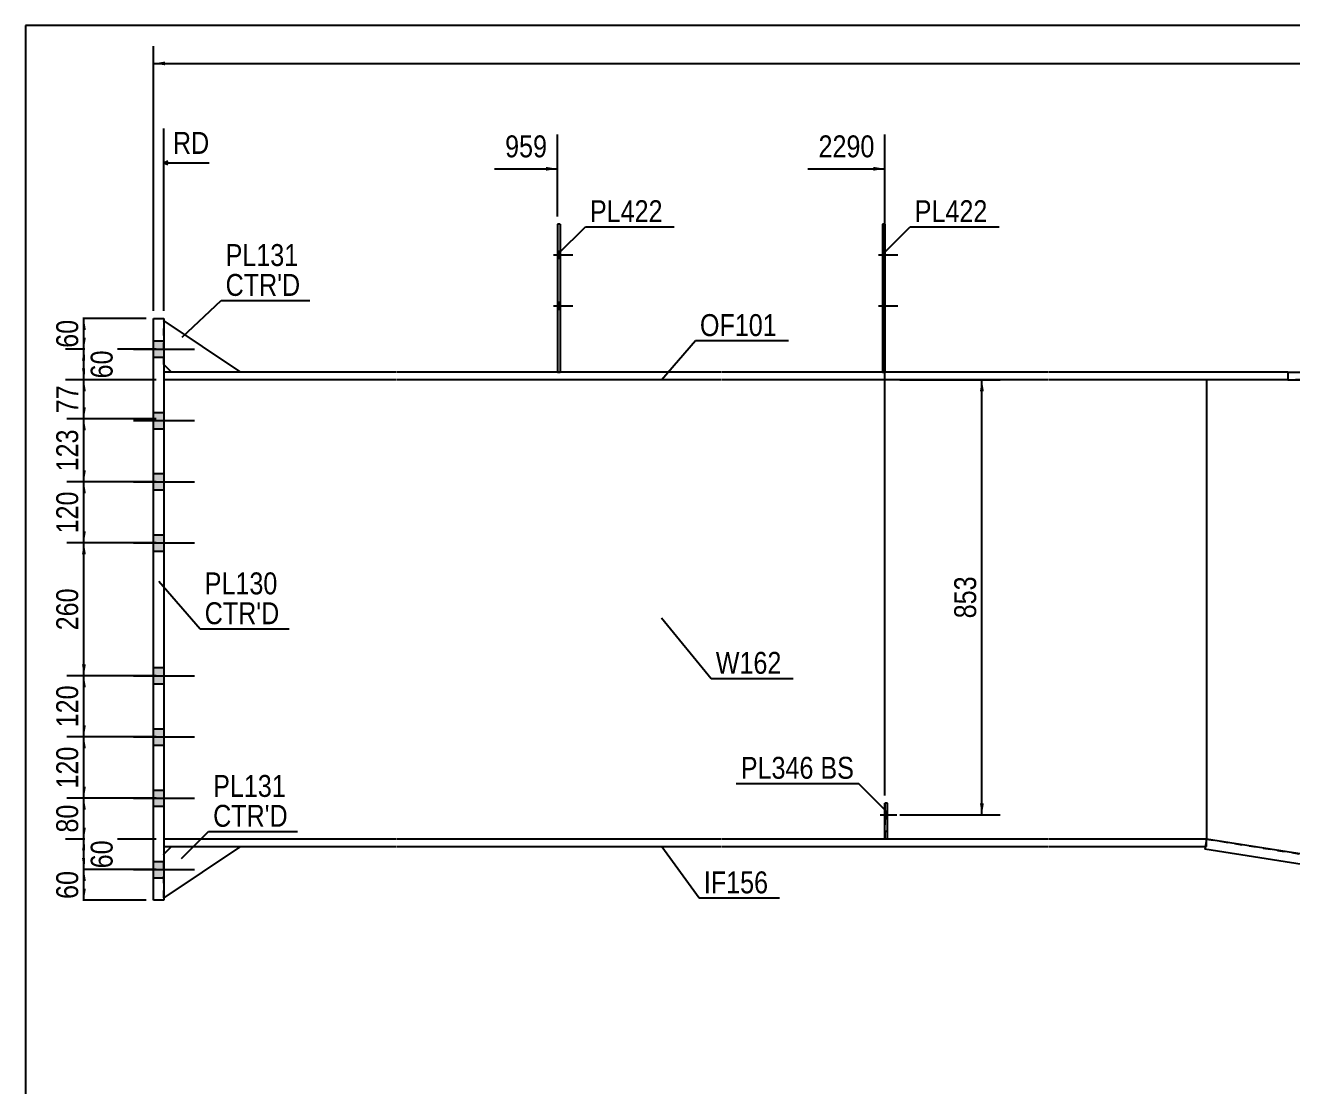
# Model space of a CAD drawing. Header units: millimetres. Extents: x -346 to 56, y -191 to 86.
# Drawn here: x -343.6 to -178.2, y -52.2 to 86.3 of the extents above; entities that cross this region are included whole.
import ezdxf

# ---------------------------------------------------------------- set-up
doc = ezdxf.new("R2010")
doc.units = ezdxf.units.MM
doc.linetypes.add('DXK_LINE_DOT1', pattern=[1.8814, 0.9407, -0.9407])
doc.linetypes.add('DXK_LINE_DOT2', pattern=[3.9198, 1.9599, -1.9599])
doc.styles.add('Arial Narrow', font='ARIALN.TTF', dxfattribs={"height": 0.2})

# ---------------------------------------------------------------- blocks, each defined once
blk = doc.blocks.new('Unknown-623384984-1210')
at = {"color": 5, "linetype": 'Continuous'}
for p, q in [((56.42, 86.29), (-343.58, 86.29)), ((-343.58, 86.29), (-343.58, -190.71))]:
    blk.add_line(p, q, dxfattribs=at)
blk = doc.blocks.new('Bolt-623384984-5107 - 1231')
at = {"color": 3, "linetype": 'DXK_LINE_DOT2'}
for p, q in [((-231.29, -16.38), (-230.95, -16.38)), ((-231.92, -16.85), (-229.72, -16.85)), ((-231.29, -17.31), (-230.95, -17.31))]:
    blk.add_line(p, q, dxfattribs=at)
blk = doc.blocks.new('Bolt-623384984-1234 - 1231')
at = {"linetype": 'Continuous'}
for points in [[(-231.29, 55.87), (-231.29, 56.8), (-231.62, 56.8), (-231.62, 55.87)], [(-231.29, 55.87), (-231.29, 56.8), (-231.62, 56.8), (-231.62, 55.87)], [(-231.29, 49.2), (-231.29, 50.13), (-231.62, 50.13), (-231.62, 49.2)], [(-231.29, 49.2), (-231.29, 50.13), (-231.62, 50.13), (-231.62, 49.2)]]:
    blk.add_hatch(color=3, dxfattribs=at).paths.add_polyline_path(points)
at = {"color": 3, "linetype": 'Continuous'}
for p, q in [((-232.15, 56.33), (-229.62, 56.33)), ((-232.15, 56.33), (-229.62, 56.33)), ((-231.62, 56.8), (-231.29, 56.8)), ((-231.62, 56.8), (-231.29, 56.8)), ((-231.62, 55.87), (-231.29, 55.87)), ((-231.62, 55.87), (-231.29, 55.87)), ((-232.15, 49.67), (-229.62, 49.67)), ((-232.15, 49.67), (-229.62, 49.67)), ((-231.62, 50.13), (-231.29, 50.13)), ((-231.62, 50.13), (-231.29, 50.13)), ((-231.62, 49.2), (-231.29, 49.2)), ((-231.62, 49.2), (-231.29, 49.2))]:
    blk.add_line(p, q, dxfattribs=at)
blk = doc.blocks.new('Bolt-623384984-1235 - 1231')
at = {"linetype": 'Continuous'}
for points in [[(-273.72, 55.87), (-273.72, 56.8), (-274.05, 56.8), (-274.05, 55.87)], [(-273.72, 55.87), (-273.72, 56.8), (-274.05, 56.8), (-274.05, 55.87)], [(-273.72, 49.2), (-273.72, 50.13), (-274.05, 50.13), (-274.05, 49.2)], [(-273.72, 49.2), (-273.72, 50.13), (-274.05, 50.13), (-274.05, 49.2)]]:
    blk.add_hatch(color=3, dxfattribs=at).paths.add_polyline_path(points)
at = {"color": 3, "linetype": 'Continuous'}
for p, q in [((-274.59, 56.33), (-272.05, 56.33)), ((-274.59, 56.33), (-272.05, 56.33)), ((-274.05, 56.8), (-273.72, 56.8)), ((-274.05, 56.8), (-273.72, 56.8)), ((-274.05, 55.87), (-273.72, 55.87)), ((-274.05, 55.87), (-273.72, 55.87)), ((-274.59, 49.67), (-272.05, 49.67)), ((-274.59, 49.67), (-272.05, 49.67)), ((-274.05, 50.13), (-273.72, 50.13)), ((-274.05, 50.13), (-273.72, 50.13)), ((-274.05, 49.2), (-273.72, 49.2)), ((-274.05, 49.2), (-273.72, 49.2))]:
    blk.add_line(p, q, dxfattribs=at)
blk = doc.blocks.new('Part-623384984-1796 - 1231')
at = {"color": 2, "linetype": 'Continuous'}
for p, q in [((-273.72, 60.33), (-274.05, 60.33)), ((-274.05, 60.33), (-274.05, 41)), ((-273.72, 60.33), (-273.72, 41))]:
    blk.add_line(p, q, dxfattribs=at)
at = {"color": 7, "linetype": 'DXK_LINE_DOT1'}
blk.add_line((-274.05, 41), (-273.72, 41), dxfattribs=at)
blk = doc.blocks.new('Bolt-623384984-1238 - 1231')
at = {"linetype": 'Continuous'}
for points in [[(-326.82, 45.07), (-326.82, 42.93), (-325.49, 42.93), (-325.49, 45.07)], [(-326.82, 45.07), (-326.82, 42.93), (-325.49, 42.93), (-325.49, 45.07)], [(-326.82, 35.73), (-326.82, 33.6), (-325.49, 33.6), (-325.49, 35.73)], [(-326.82, 35.73), (-326.82, 33.6), (-325.49, 33.6), (-325.49, 35.73)], [(-326.82, 27.73), (-326.82, 25.6), (-325.49, 25.6), (-325.49, 27.73)], [(-326.82, 27.73), (-326.82, 25.6), (-325.49, 25.6), (-325.49, 27.73)], [(-326.82, 19.73), (-326.82, 17.6), (-325.49, 17.6), (-325.49, 19.73)], [(-326.82, 19.73), (-326.82, 17.6), (-325.49, 17.6), (-325.49, 19.73)], [(-326.82, 2.4), (-326.82, 0.27), (-325.49, 0.27), (-325.49, 2.4)], [(-326.82, 2.4), (-326.82, 0.27), (-325.49, 0.27), (-325.49, 2.4)], [(-326.82, -5.6), (-326.82, -7.73), (-325.49, -7.73), (-325.49, -5.6)], [(-326.82, -5.6), (-326.82, -7.73), (-325.49, -7.73), (-325.49, -5.6)], [(-326.82, -13.6), (-326.82, -15.73), (-325.49, -15.73), (-325.49, -13.6)], [(-326.82, -13.6), (-326.82, -15.73), (-325.49, -15.73), (-325.49, -13.6)], [(-326.82, -22.93), (-326.82, -25.07), (-325.49, -25.07), (-325.49, -22.93)], [(-326.82, -22.93), (-326.82, -25.07), (-325.49, -25.07), (-325.49, -22.93)]]:
    blk.add_hatch(color=3, dxfattribs=at).paths.add_polyline_path(points)
at = {"color": 3, "linetype": 'Continuous'}
for p, q in [((-326.82, 45.07), (-325.49, 45.07)), ((-326.82, 45.07), (-325.49, 45.07)), ((-329.47, 44), (-321.49, 44)), ((-329.47, 44), (-321.49, 44)), ((-326.82, 42.93), (-325.49, 42.93)), ((-326.82, 42.93), (-325.49, 42.93)), ((-326.82, 35.73), (-325.49, 35.73)), ((-326.82, 35.73), (-325.49, 35.73)), ((-329.47, 34.67), (-321.49, 34.67)), ((-329.47, 34.67), (-321.49, 34.67)), ((-326.82, 33.6), (-325.49, 33.6)), ((-326.82, 33.6), (-325.49, 33.6)), ((-329.47, 26.67), (-321.49, 26.67)), ((-329.47, 26.67), (-321.49, 26.67)), ((-326.82, 27.73), (-325.49, 27.73)), ((-326.82, 27.73), (-325.49, 27.73)), ((-326.82, 25.6), (-325.49, 25.6)), ((-326.82, 25.6), (-325.49, 25.6)), ((-329.47, 18.67), (-321.49, 18.67)), ((-329.47, 18.67), (-321.49, 18.67)), ((-326.82, 19.73), (-325.49, 19.73)), ((-326.82, 19.73), (-325.49, 19.73)), ((-326.82, 17.6), (-325.49, 17.6)), ((-326.82, 17.6), (-325.49, 17.6)), ((-326.82, 2.4), (-325.49, 2.4)), ((-326.82, 2.4), (-325.49, 2.4)), ((-329.47, 1.33), (-321.49, 1.33)), ((-329.47, 1.33), (-321.49, 1.33)), ((-326.82, 0.27), (-325.49, 0.27)), ((-326.82, 0.27), (-325.49, 0.27)), ((-326.82, -5.6), (-325.49, -5.6)), ((-326.82, -5.6), (-325.49, -5.6)), ((-329.47, -6.67), (-321.49, -6.67)), ((-329.47, -6.67), (-321.49, -6.67)), ((-326.82, -7.73), (-325.49, -7.73)), ((-326.82, -7.73), (-325.49, -7.73)), ((-329.47, -14.67), (-321.49, -14.67)), ((-329.47, -14.67), (-321.49, -14.67)), ((-326.82, -13.6), (-325.49, -13.6)), ((-326.82, -13.6), (-325.49, -13.6)), ((-326.82, -15.73), (-325.49, -15.73)), ((-326.82, -15.73), (-325.49, -15.73)), ((-326.82, -22.93), (-325.49, -22.93)), ((-326.82, -22.93), (-325.49, -22.93)), ((-329.47, -24), (-321.49, -24)), ((-329.47, -24), (-321.49, -24)), ((-326.82, -25.07), (-325.49, -25.07)), ((-326.82, -25.07), (-325.49, -25.07))]:
    blk.add_line(p, q, dxfattribs=at)
blk = doc.blocks.new('Part-623384984-1509 - 1231')
at = {"color": 7, "linetype": 'DXK_LINE_DOT1'}
for p, q in [((-295.09, 40), (-325.49, 40)), ((-325.49, 40), (-325.49, -20)), ((-252.65, 40), (-294.99, 40)), ((-210.02, 40), (-252.55, 40)), ((-189.31, 40), (-209.92, 40)), ((-189.31, 40), (-189.31, -20)), ((-295.09, -20), (-325.49, -20)), ((-252.65, -20), (-294.99, -20)), ((-210.02, -20), (-252.55, -20)), ((-189.31, -20), (-209.92, -20))]:
    blk.add_line(p, q, dxfattribs=at)
blk = doc.blocks.new('Part-623384984-1465 - 1231')
at = {"color": 2, "linetype": 'Continuous'}
for p, q in [((-295.09, 41), (-325.49, 41)), ((-295.09, 40), (-325.49, 40)), ((-252.65, 41), (-294.99, 41)), ((-252.65, 40), (-294.99, 40)), ((-210.02, 41), (-252.55, 41)), ((-210.02, 40), (-252.55, 40)), ((-178.66, 41), (-209.92, 41)), ((-178.66, 40), (-209.92, 40))]:
    blk.add_line(p, q, dxfattribs=at)
at = {"color": 7, "linetype": 'DXK_LINE_DOT1'}
for p, q in [((-325.49, 41), (-325.49, 40)), ((-178.66, 41), (-178.66, 40))]:
    blk.add_line(p, q, dxfattribs=at)
blk = doc.blocks.new('Part-623384984-1443 - 1231')
at = {"color": 2, "linetype": 'Continuous'}
for p, q in [((-178.66, 41), (36.03, 41)), ((-178.66, 41), (-178.66, 40)), ((-178.66, 40), (36.03, 40))]:
    blk.add_line(p, q, dxfattribs=at)
blk = doc.blocks.new('Part-623384984-1764 - 1231')
at = {"color": 2, "linetype": 'Continuous'}
for p, q in [((-315.49, -21), (-325.49, -27.67)), ((-325.49, -22), (-324.49, -21))]:
    blk.add_line(p, q, dxfattribs=at)
at = {"color": 7, "linetype": 'DXK_LINE_DOT1'}
for p, q in [((-324.49, -21), (-315.49, -21)), ((-325.49, -27.67), (-325.49, -22))]:
    blk.add_line(p, q, dxfattribs=at)
blk = doc.blocks.new('Part-623384984-1487 - 1231')
at = {"color": 2, "linetype": 'Continuous'}
blk.add_line((-189.31, 40), (-189.31, -20), dxfattribs=at)
at = {"color": 7, "linetype": 'DXK_LINE_DOT1'}
for p, q in [((-63.82, 40), (-189.31, 40)), ((-63.82, -40), (-63.82, 40)), ((-189.31, -20), (-63.82, -40))]:
    blk.add_line(p, q, dxfattribs=at)
blk = doc.blocks.new('Part-623384984-1823 - 1231')
at = {"color": 2, "linetype": 'Continuous'}
for p, q in [((-231.29, 60.33), (-231.62, 60.33)), ((-231.62, 60.33), (-231.62, 41)), ((-231.29, 60.33), (-231.29, 41))]:
    blk.add_line(p, q, dxfattribs=at)
at = {"color": 7, "linetype": 'DXK_LINE_DOT1'}
blk.add_line((-231.62, 41), (-231.29, 41), dxfattribs=at)
blk = doc.blocks.new('Part-623384984-1531 - 1231')
at = {"color": 2, "linetype": 'Continuous'}
for p, q in [((-189.31, -20), (-189.52, -21.32)), ((-64.03, -41.32), (-189.52, -21.32)), ((-63.82, -40), (-189.31, -20)), ((-63.82, -40), (-64.03, -41.32))]:
    blk.add_line(p, q, dxfattribs=at)
blk = doc.blocks.new('Part-623384984-1730 - 1231')
at = {"color": 2, "linetype": 'Continuous'}
for p, q in [((-326.82, 48), (-325.49, 48)), ((-326.82, -28), (-326.82, 48)), ((-325.49, 48), (-325.49, -28)), ((-325.49, -28), (-326.82, -28))]:
    blk.add_line(p, q, dxfattribs=at)
blk = doc.blocks.new('Part-623384984-1759 - 1231')
at = {"color": 2, "linetype": 'Continuous'}
for p, q in [((-325.49, 47.67), (-315.49, 41)), ((-324.49, 41), (-325.49, 42))]:
    blk.add_line(p, q, dxfattribs=at)
at = {"color": 7, "linetype": 'DXK_LINE_DOT1'}
for p, q in [((-325.49, 42), (-325.49, 47.67)), ((-315.49, 41), (-324.49, 41))]:
    blk.add_line(p, q, dxfattribs=at)
blk = doc.blocks.new('Part-623384984-1818 - 1231')
at = {"color": 2, "linetype": 'Continuous'}
for p, q in [((-295.09, -20), (-325.49, -20)), ((-325.49, -21), (-295.09, -21)), ((-252.65, -20), (-294.99, -20)), ((-294.99, -21), (-252.65, -21)), ((-210.02, -20), (-252.55, -20)), ((-252.55, -21), (-210.02, -21)), ((-189.31, -20), (-209.92, -20)), ((-209.92, -21), (-189.47, -21))]:
    blk.add_line(p, q, dxfattribs=at)
at = {"color": 7, "linetype": 'DXK_LINE_DOT1'}
for p, q in [((-325.49, -20), (-325.49, -21)), ((-189.31, -21), (-189.47, -21)), ((-189.31, -21), (-189.31, -20))]:
    blk.add_line(p, q, dxfattribs=at)
blk = doc.blocks.new('Part-623384984-5092 - 1231')
at = {"color": 2, "linetype": 'Continuous'}
for p, q in [((-231.29, -19.98), (-231.29, -15.31)), ((-230.95, -15.31), (-231.29, -15.31)), ((-230.95, -19.98), (-230.95, -15.31)), ((-231.29, -19.98), (-230.95, -19.98))]:
    blk.add_line(p, q, dxfattribs=at)
at = {"color": 7, "linetype": 'DXK_LINE_DOT1'}
blk.add_line((-231.29, -18.98), (-230.95, -18.98), dxfattribs=at)
blk = doc.blocks.new('Part-623384984-5095 - 1231')
at = {"color": 7, "linetype": 'DXK_LINE_DOT1'}
for p, q in [((-231.29, -15.31), (-231.29, -19.98)), ((-230.95, -15.31), (-231.29, -15.31)), ((-230.95, -19.98), (-230.95, -15.31)), ((-231.29, -19.98), (-230.95, -19.98))]:
    blk.add_line(p, q, dxfattribs=at)
blk = doc.blocks.new('Bolt-623384984-5104 - 1231')
at = {"linetype": 'Continuous'}
blk.add_hatch(color=3, dxfattribs=at).paths.add_polyline_path([(-230.95, -17.31), (-230.95, -16.38), (-231.29, -16.38), (-231.29, -17.31)])
at = {"color": 3, "linetype": 'Continuous'}
for p, q in [((-231.29, -16.38), (-230.95, -16.38)), ((-231.92, -16.85), (-229.72, -16.85)), ((-231.29, -17.31), (-230.95, -17.31))]:
    blk.add_line(p, q, dxfattribs=at)
blk = doc.blocks.new('StraightDimension-623384984-2073 - 1231')
at = {"linetype": 'Continuous'}
blk.add_hatch(color=7, dxfattribs=at).paths.add_polyline_path([(-325.32, 81.06), (-326.82, 81.31), (-325.32, 81.56)])
at = {"color": 7, "linetype": 'Continuous'}
for p, q in [((-326.82, 49), (-326.82, 83.56)), ((-326.82, 81.31), (48.37, 81.31))]:
    blk.add_line(p, q, dxfattribs=at)
blk = doc.blocks.new('StraightDimension-623384984-1871 - 1231')
at = {"linetype": 'Continuous'}
for points in [[(-336.18, 46.5), (-335.93, 48), (-335.68, 46.5)], [(-335.68, 45.5), (-335.93, 44), (-336.18, 45.5)]]:
    blk.add_hatch(color=7, dxfattribs=at).paths.add_polyline_path(points)
at = {"color": 7, "linetype": 'Continuous'}
for p, q in [((-327.82, 48), (-338.18, 48)), ((-335.93, 44), (-335.93, 48)), ((-326.49, 44), (-338.18, 44))]:
    blk.add_line(p, q, dxfattribs=at)
at = {"color": 0}
blk.add_wipeout([(-336.08, 48.43), (-340.28, 48.43), (-340.28, 43.57), (-336.08, 43.57)], dxfattribs=at)
at = {"color": 3, "style": 'Arial Narrow'}
blk.add_text('60', height=2.863, rotation=90.0002, dxfattribs=at).set_placement((-336.68, 44.17))
blk = doc.blocks.new('StraightDimension-623384984-1899 - 1231')
at = {"linetype": 'Continuous'}
for points in [[(-336.18, 42.5), (-335.93, 44), (-335.68, 42.5)], [(-335.68, 41.5), (-335.93, 40), (-336.18, 41.5)]]:
    blk.add_hatch(color=7, dxfattribs=at).paths.add_polyline_path(points)
at = {"color": 7, "linetype": 'Continuous'}
for p, q in [((-326.49, 44), (-338.33, 44)), ((-335.93, 40), (-335.93, 44)), ((-326.49, 40), (-338.33, 40))]:
    blk.add_line(p, q, dxfattribs=at)
at = {"color": 0}
blk.add_wipeout([(-331.58, 44.43), (-335.78, 44.43), (-335.78, 39.57), (-331.58, 39.57)], dxfattribs=at)
at = {"color": 3, "style": 'Arial Narrow'}
blk.add_text('60', height=2.863, rotation=90.0002, dxfattribs=at).set_placement((-332.18, 40.17))
blk = doc.blocks.new('StraightDimension-623384984-1915 - 1231')
at = {"linetype": 'Continuous'}
for points in [[(-336.18, 38.5), (-335.93, 40), (-335.68, 38.5)], [(-335.68, 36.37), (-335.93, 34.87), (-336.18, 36.37)]]:
    blk.add_hatch(color=7, dxfattribs=at).paths.add_polyline_path(points)
at = {"color": 7, "linetype": 'Continuous'}
for p, q in [((-326.49, 40), (-338.18, 40)), ((-335.93, 34.87), (-335.93, 40)), ((-326.49, 34.87), (-338.18, 34.87))]:
    blk.add_line(p, q, dxfattribs=at)
at = {"color": 0}
blk.add_wipeout([(-336.08, 39.86), (-340.28, 39.86), (-340.28, 35.01), (-336.08, 35.01)], dxfattribs=at)
at = {"color": 3, "style": 'Arial Narrow'}
blk.add_text('77', height=2.863, rotation=90.0002, dxfattribs=at).set_placement((-336.68, 35.61))
blk = doc.blocks.new('StraightDimension-623384984-1923 - 1231')
at = {"linetype": 'Continuous'}
for points in [[(-336.18, 33.37), (-335.93, 34.87), (-335.68, 33.37)], [(-335.68, 28.17), (-335.93, 26.67), (-336.18, 28.17)]]:
    blk.add_hatch(color=7, dxfattribs=at).paths.add_polyline_path(points)
at = {"color": 7, "linetype": 'Continuous'}
for p, q in [((-326.49, 34.87), (-338.18, 34.87)), ((-335.93, 26.67), (-335.93, 34.87)), ((-326.49, 26.67), (-338.18, 26.67))]:
    blk.add_line(p, q, dxfattribs=at)
at = {"color": 0}
blk.add_wipeout([(-336.08, 34.11), (-340.28, 34.11), (-340.28, 27.42), (-336.08, 27.42)], dxfattribs=at)
at = {"color": 3, "style": 'Arial Narrow'}
blk.add_text('123', height=2.863, rotation=90.0002, dxfattribs=at).set_placement((-336.68, 28.02))
blk = doc.blocks.new('StraightDimension-623384984-1932 - 1231')
at = {"linetype": 'Continuous'}
for points in [[(-336.18, 25.17), (-335.93, 26.67), (-335.68, 25.17)], [(-335.68, 20.17), (-335.93, 18.67), (-336.18, 20.17)]]:
    blk.add_hatch(color=7, dxfattribs=at).paths.add_polyline_path(points)
at = {"color": 7, "linetype": 'Continuous'}
for p, q in [((-326.49, 26.67), (-338.18, 26.67)), ((-335.93, 18.67), (-335.93, 26.67)), ((-326.49, 18.67), (-338.18, 18.67))]:
    blk.add_line(p, q, dxfattribs=at)
at = {"color": 0}
blk.add_wipeout([(-336.08, 26.01), (-340.28, 26.01), (-340.28, 19.32), (-336.08, 19.32)], dxfattribs=at)
at = {"color": 3, "style": 'Arial Narrow'}
blk.add_text('120', height=2.863, rotation=90.0002, dxfattribs=at).set_placement((-336.68, 19.92))
blk = doc.blocks.new('StraightDimension-623384984-1939 - 1231')
at = {"linetype": 'Continuous'}
for points in [[(-336.18, 17.17), (-335.93, 18.67), (-335.68, 17.17)], [(-335.68, 2.83), (-335.93, 1.33), (-336.18, 2.83)]]:
    blk.add_hatch(color=7, dxfattribs=at).paths.add_polyline_path(points)
at = {"color": 7, "linetype": 'Continuous'}
for p, q in [((-326.49, 18.67), (-338.18, 18.67)), ((-335.93, 1.33), (-335.93, 18.67)), ((-326.49, 1.33), (-338.18, 1.33))]:
    blk.add_line(p, q, dxfattribs=at)
at = {"color": 0}
blk.add_wipeout([(-336.08, 13.34), (-340.28, 13.34), (-340.28, 6.66), (-336.08, 6.66)], dxfattribs=at)
at = {"color": 3, "style": 'Arial Narrow'}
blk.add_text('260', height=2.863, rotation=90.0002, dxfattribs=at).set_placement((-336.68, 7.26))
blk = doc.blocks.new('StraightDimension-623384984-1946 - 1231')
at = {"linetype": 'Continuous'}
for points in [[(-336.18, -0.17), (-335.93, 1.33), (-335.68, -0.17)], [(-335.68, -5.17), (-335.93, -6.67), (-336.18, -5.17)]]:
    blk.add_hatch(color=7, dxfattribs=at).paths.add_polyline_path(points)
at = {"color": 7, "linetype": 'Continuous'}
for p, q in [((-326.49, 1.33), (-338.18, 1.33)), ((-335.93, -6.67), (-335.93, 1.33)), ((-326.49, -6.67), (-338.18, -6.67))]:
    blk.add_line(p, q, dxfattribs=at)
at = {"color": 0}
blk.add_wipeout([(-336.08, 0.68), (-340.28, 0.68), (-340.28, -6.01), (-336.08, -6.01)], dxfattribs=at)
at = {"color": 3, "style": 'Arial Narrow'}
blk.add_text('120', height=2.863, rotation=90.0002, dxfattribs=at).set_placement((-336.68, -5.41))
blk = doc.blocks.new('StraightDimension-623384984-1953 - 1231')
at = {"linetype": 'Continuous'}
for points in [[(-336.18, -8.17), (-335.93, -6.67), (-335.68, -8.17)], [(-335.68, -13.16), (-335.93, -14.66), (-336.18, -13.16)]]:
    blk.add_hatch(color=7, dxfattribs=at).paths.add_polyline_path(points)
at = {"color": 7, "linetype": 'Continuous'}
for p, q in [((-326.49, -6.67), (-338.18, -6.67)), ((-335.93, -14.66), (-335.93, -6.67)), ((-326.49, -14.66), (-338.18, -14.66))]:
    blk.add_line(p, q, dxfattribs=at)
at = {"color": 0}
blk.add_wipeout([(-336.08, -7.32), (-340.28, -7.32), (-340.28, -14.01), (-336.08, -14.01)], dxfattribs=at)
at = {"color": 3, "style": 'Arial Narrow'}
blk.add_text('120', height=2.863, rotation=90.0002, dxfattribs=at).set_placement((-336.68, -13.41))
blk = doc.blocks.new('StraightDimension-623384984-1963 - 1231')
at = {"linetype": 'Continuous'}
for points in [[(-336.18, -16.16), (-335.93, -14.66), (-335.68, -16.16)], [(-335.68, -18.5), (-335.93, -20), (-336.18, -18.5)]]:
    blk.add_hatch(color=7, dxfattribs=at).paths.add_polyline_path(points)
at = {"color": 7, "linetype": 'Continuous'}
for p, q in [((-326.49, -14.66), (-338.18, -14.66)), ((-335.93, -20), (-335.93, -14.66)), ((-326.49, -20), (-338.18, -20))]:
    blk.add_line(p, q, dxfattribs=at)
at = {"color": 0}
blk.add_wipeout([(-336.08, -14.9), (-340.28, -14.9), (-340.28, -19.76), (-336.08, -19.76)], dxfattribs=at)
at = {"color": 3, "style": 'Arial Narrow'}
blk.add_text('80', height=2.863, rotation=90.0002, dxfattribs=at).set_placement((-336.68, -19.16))
blk = doc.blocks.new('StraightDimension-623384984-1969 - 1231')
at = {"linetype": 'Continuous'}
for points in [[(-336.18, -21.5), (-335.93, -20), (-335.68, -21.5)], [(-335.68, -22.5), (-335.93, -24), (-336.18, -22.5)]]:
    blk.add_hatch(color=7, dxfattribs=at).paths.add_polyline_path(points)
at = {"color": 7, "linetype": 'Continuous'}
for p, q in [((-326.49, -20), (-338.33, -20)), ((-335.93, -24), (-335.93, -20)), ((-326.49, -24), (-338.33, -24))]:
    blk.add_line(p, q, dxfattribs=at)
at = {"color": 0}
blk.add_wipeout([(-331.58, -19.57), (-335.78, -19.57), (-335.78, -24.43), (-331.58, -24.43)], dxfattribs=at)
at = {"color": 3, "style": 'Arial Narrow'}
blk.add_text('60', height=2.863, rotation=90.0002, dxfattribs=at).set_placement((-332.18, -23.83))
blk = doc.blocks.new('StraightDimension-623384984-1984 - 1231')
at = {"linetype": 'Continuous'}
for points in [[(-336.18, -25.5), (-335.93, -24), (-335.68, -25.5)], [(-335.68, -26.5), (-335.93, -28), (-336.18, -26.5)]]:
    blk.add_hatch(color=7, dxfattribs=at).paths.add_polyline_path(points)
at = {"color": 7, "linetype": 'Continuous'}
for p, q in [((-326.49, -24), (-338.18, -24)), ((-335.93, -28), (-335.93, -24)), ((-327.82, -28), (-338.18, -28))]:
    blk.add_line(p, q, dxfattribs=at)
at = {"color": 0}
blk.add_wipeout([(-336.08, -23.57), (-340.28, -23.57), (-340.28, -28.43), (-336.08, -28.43)], dxfattribs=at)
at = {"color": 3, "style": 'Arial Narrow'}
blk.add_text('60', height=2.863, rotation=90.0002, dxfattribs=at).set_placement((-336.68, -27.83))
blk = doc.blocks.new('StraightDimension-623384984-5306 - 1231')
at = {"linetype": 'Continuous'}
for points in [[(-218.88, 38.5), (-218.63, 40), (-218.38, 38.5)], [(-218.38, -15.35), (-218.63, -16.85), (-218.88, -15.35)]]:
    blk.add_hatch(color=7, dxfattribs=at).paths.add_polyline_path(points)
at = {"color": 7, "linetype": 'Continuous'}
for p, q in [((-229.34, 40), (-216.23, 40)), ((-218.63, -16.85), (-218.63, 40)), ((-229.34, -16.85), (-216.23, -16.85))]:
    blk.add_line(p, q, dxfattribs=at)
at = {"color": 0}
blk.add_wipeout([(-218.78, 14.92), (-222.98, 14.92), (-222.98, 8.23), (-218.78, 8.23)], dxfattribs=at)
at = {"color": 3, "style": 'Arial Narrow'}
blk.add_text('853', height=2.863, rotation=90.0002, dxfattribs=at).set_placement((-219.38, 8.83))
blk = doc.blocks.new('StraightDimension-623384984-6029 - 1231')
at = {"linetype": 'Continuous'}
blk.add_hatch(color=7, dxfattribs=at).paths.add_polyline_path([(-232.79, 67.8), (-231.29, 67.55), (-232.79, 67.3)])
at = {"color": 7, "linetype": 'Continuous'}
for p, q in [((-231.29, -14.31), (-231.29, 72.05)), ((-241.35, 67.55), (-231.29, 67.55))]:
    blk.add_line(p, q, dxfattribs=at)
at = {"color": 0}
blk.add_wipeout([(-232.06, 68.45), (-232.06, 72.65), (-240.57, 72.65), (-240.57, 68.45)], dxfattribs=at)
at = {"color": 3, "style": 'Arial Narrow'}
blk.add_text('2290', height=2.863, dxfattribs=at).set_placement((-239.97, 69.05))
blk = doc.blocks.new('StraightDimension-623384984-6030 - 1231')
at = {"linetype": 'Continuous'}
blk.add_hatch(color=7, dxfattribs=at).paths.add_polyline_path([(-275.55, 67.8), (-274.05, 67.55), (-275.55, 67.3)])
at = {"color": 7, "linetype": 'Continuous'}
for p, q in [((-274.05, 61.33), (-274.05, 72.05)), ((-282.29, 67.55), (-274.05, 67.55))]:
    blk.add_line(p, q, dxfattribs=at)
at = {"color": 0, "linetype": 'Continuous'}
blk.add_wipeout([(-318.95, 68.9), (-318.95, 73.1), (-324.9, 73.1), (-324.9, 68.9)], dxfattribs=at)
at = {"color": 7, "linetype": 'Continuous'}
for p, q in [((-325.49, 49), (-325.49, 72.8)), ((-324.99, 68.55), (-325.49, 68.3)), ((-324.99, 68.05), (-325.49, 68.3)), ((-319.55, 68.3), (-325.49, 68.3))]:
    blk.add_line(p, q, dxfattribs=at)
at = {"color": 3, "linetype": 'Continuous', "style": 'Arial Narrow'}
blk.add_text('RD', height=2.863, dxfattribs=at).set_placement((-324.3, 69.5))
at = {"color": 0}
blk.add_wipeout([(-274.83, 68.45), (-274.83, 72.65), (-281.51, 72.65), (-281.51, 68.45)], dxfattribs=at)
at = {"color": 3, "style": 'Arial Narrow'}
blk.add_text('959', height=2.863, dxfattribs=at).set_placement((-280.91, 69.05))
blk = doc.blocks.new('Mark-623384984-1461 - 1231')
at = {"color": 0}
blk.add_wipeout([(-245.41, 45.7), (-245.41, 48.7), (-255.46, 48.7), (-255.46, 45.7)], dxfattribs=at)
blk.add_wipeout([(-245.41, 45.7), (-245.41, 48.7), (-255.46, 48.7), (-255.46, 45.7)], dxfattribs=at)
at = {"color": 7, "linetype": 'Continuous'}
for p, q in [((-260.47, 40), (-256.06, 45.1)), ((-256.06, 45.1), (-243.91, 45.1))]:
    blk.add_line(p, q, dxfattribs=at)
at = {"color": 3, "style": 'Arial Narrow'}
blk.add_text('OF101', height=2.863, dxfattribs=at).set_placement((-255.46, 45.7))
blk = doc.blocks.new('Mark-623384984-1505 - 1231')
at = {"color": 0}
blk.add_wipeout([(-244.8, 1.58), (-244.8, 4.58), (-253.39, 4.58), (-253.39, 1.58)], dxfattribs=at)
blk.add_wipeout([(-244.8, 1.58), (-244.8, 4.58), (-253.39, 4.58), (-253.39, 1.58)], dxfattribs=at)
at = {"color": 7, "linetype": 'Continuous'}
for p, q in [((-260.46, 8.9), (-253.99, 0.98)), ((-253.99, 0.98), (-243.3, 0.98))]:
    blk.add_line(p, q, dxfattribs=at)
at = {"color": 3, "style": 'Arial Narrow'}
blk.add_text('W162', height=2.863, dxfattribs=at).set_placement((-253.39, 1.58))
blk = doc.blocks.new('Mark-623384984-1792 - 1231')
at = {"color": 0}
blk.add_wipeout([(-260.33, 60.58), (-260.33, 63.58), (-269.83, 63.58), (-269.83, 60.58)], dxfattribs=at)
blk.add_wipeout([(-260.33, 60.58), (-260.33, 63.58), (-269.83, 63.58), (-269.83, 60.58)], dxfattribs=at)
at = {"color": 7, "linetype": 'Continuous'}
for p, q in [((-273.97, 56.45), (-270.43, 59.98)), ((-270.43, 59.98), (-258.83, 59.98))]:
    blk.add_line(p, q, dxfattribs=at)
at = {"color": 3, "style": 'Arial Narrow'}
blk.add_text('PL422', height=2.863, dxfattribs=at).set_placement((-269.83, 60.58))
blk = doc.blocks.new('Mark-623384984-1726 - 1231')
at = {"color": 0}
for points in [[(-310.64, 11.96), (-310.64, 14.96), (-320.15, 14.96), (-320.15, 11.96)], [(-310.39, 8.06), (-310.39, 11.06), (-320.15, 11.06), (-320.15, 8.06)]]:
    blk.add_wipeout(points, dxfattribs=at)
for points in [[(-310.64, 11.96), (-310.64, 14.96), (-320.15, 14.96), (-320.15, 11.96)], [(-310.39, 8.06), (-310.39, 11.06), (-320.15, 11.06), (-320.15, 8.06)]]:
    blk.add_wipeout(points, dxfattribs=at)
at = {"color": 7, "linetype": 'Continuous'}
for p, q in [((-326.14, 13.7), (-320.75, 7.46)), ((-320.75, 7.46), (-309.14, 7.46))]:
    blk.add_line(p, q, dxfattribs=at)
at = {"color": 3, "style": 'Arial Narrow'}
blk.add_text('PL130', height=2.863, dxfattribs=at).set_placement((-320.15, 11.96))
at = {"color": 1, "style": 'Arial Narrow'}
blk.add_text("CTR'D", height=2.863, dxfattribs=at).set_placement((-320.15, 8.06))
blk = doc.blocks.new('Mark-623384984-1755 - 1231')
at = {"color": 0}
for points in [[(-307.92, 54.85), (-307.92, 57.85), (-317.42, 57.85), (-317.42, 54.85)], [(-307.66, 50.95), (-307.66, 53.95), (-317.42, 53.95), (-317.42, 50.95)]]:
    blk.add_wipeout(points, dxfattribs=at)
for points in [[(-307.92, 54.85), (-307.92, 57.85), (-317.42, 57.85), (-317.42, 54.85)], [(-307.66, 50.95), (-307.66, 53.95), (-317.42, 53.95), (-317.42, 50.95)]]:
    blk.add_wipeout(points, dxfattribs=at)
at = {"color": 7, "linetype": 'Continuous'}
for p, q in [((-323.08, 45.55), (-318.02, 50.35)), ((-318.02, 50.35), (-306.42, 50.35))]:
    blk.add_line(p, q, dxfattribs=at)
at = {"color": 3, "style": 'Arial Narrow'}
blk.add_text('PL131', height=2.863, dxfattribs=at).set_placement((-317.42, 54.85))
at = {"color": 1, "style": 'Arial Narrow'}
blk.add_text("CTR'D", height=2.863, dxfattribs=at).set_placement((-317.42, 50.95))
blk = doc.blocks.new('Mark-623384984-1760 - 1231')
at = {"color": 0}
for points in [[(-309.55, -14.5), (-309.55, -11.5), (-319.05, -11.5), (-319.05, -14.5)], [(-309.29, -18.4), (-309.29, -15.4), (-319.05, -15.4), (-319.05, -18.4)]]:
    blk.add_wipeout(points, dxfattribs=at)
for points in [[(-309.55, -14.5), (-309.55, -11.5), (-319.05, -11.5), (-319.05, -14.5)], [(-309.29, -18.4), (-309.29, -15.4), (-319.05, -15.4), (-319.05, -18.4)]]:
    blk.add_wipeout(points, dxfattribs=at)
at = {"color": 7, "linetype": 'Continuous'}
for p, q in [((-323.19, -22.54), (-319.65, -19)), ((-319.65, -19), (-308.05, -19))]:
    blk.add_line(p, q, dxfattribs=at)
at = {"color": 3, "style": 'Arial Narrow'}
blk.add_text('PL131', height=2.863, dxfattribs=at).set_placement((-319.05, -14.5))
at = {"color": 1, "style": 'Arial Narrow'}
blk.add_text("CTR'D", height=2.863, dxfattribs=at).set_placement((-319.05, -18.4))
blk = doc.blocks.new('Mark-623384984-1814 - 1231')
at = {"color": 0}
blk.add_wipeout([(-246.55, -27.1), (-246.55, -24.1), (-254.95, -24.1), (-254.95, -27.1)], dxfattribs=at)
blk.add_wipeout([(-246.55, -27.1), (-246.55, -24.1), (-254.95, -24.1), (-254.95, -27.1)], dxfattribs=at)
at = {"color": 7, "linetype": 'Continuous'}
for p, q in [((-260.45, -21), (-255.55, -27.7)), ((-255.55, -27.7), (-245.05, -27.7))]:
    blk.add_line(p, q, dxfattribs=at)
at = {"color": 3, "style": 'Arial Narrow'}
blk.add_text('IF156', height=2.863, dxfattribs=at).set_placement((-254.95, -27.1))
blk = doc.blocks.new('Mark-623384984-1819 - 1231')
at = {"color": 0}
blk.add_wipeout([(-217.89, 60.58), (-217.89, 63.58), (-227.4, 63.58), (-227.4, 60.58)], dxfattribs=at)
blk.add_wipeout([(-217.89, 60.58), (-217.89, 63.58), (-227.4, 63.58), (-227.4, 60.58)], dxfattribs=at)
at = {"color": 7, "linetype": 'Continuous'}
for p, q in [((-231.53, 56.45), (-228, 59.98)), ((-228, 59.98), (-216.39, 59.98))]:
    blk.add_line(p, q, dxfattribs=at)
at = {"color": 3, "style": 'Arial Narrow'}
blk.add_text('PL422', height=2.863, dxfattribs=at).set_placement((-227.4, 60.58))
blk = doc.blocks.new('MarkSet-623384984-5129 - 1231')
at = {"color": 0}
for points in [[(-240.62, -12.13), (-240.62, -9.13), (-250.12, -9.13), (-250.12, -12.13)], [(-235.34, -12.13), (-235.34, -9.13), (-239.72, -9.13), (-239.72, -12.13)]]:
    blk.add_wipeout(points, dxfattribs=at)
for points in [[(-240.62, -12.13), (-240.62, -9.13), (-250.12, -9.13), (-250.12, -12.13)], [(-235.34, -12.13), (-235.34, -9.13), (-239.72, -9.13), (-239.72, -12.13)]]:
    blk.add_wipeout(points, dxfattribs=at)
at = {"color": 7, "linetype": 'Continuous'}
for p in [(-250.72, -12.73), (-231.2, -16.27)]:
    blk.add_line(p, (-234.74, -12.73), dxfattribs=at)
at = {"color": 3, "style": 'Arial Narrow'}
for s, p in [('PL346', (-250.12, -12.13)), ('BS', (-239.72, -12.13))]:
    blk.add_text(s, height=2.863, dxfattribs=at).set_placement(p)

msp = doc.modelspace()

# ---------------------------------------------------------------- block references
for name in ['Unknown-623384984-1210', 'Part-623384984-1796 - 1231', 'Part-623384984-1823 - 1231', 'Bolt-623384984-1235 - 1231', 'Bolt-623384984-1234 - 1231', 'Part-623384984-1730 - 1231', 'Part-623384984-1759 - 1231', 'Bolt-623384984-1238 - 1231', 'Part-623384984-1465 - 1231', 'Part-623384984-1509 - 1231', 'Part-623384984-1487 - 1231', 'Part-623384984-1443 - 1231', 'Bolt-623384984-5107 - 1231', 'Bolt-623384984-5104 - 1231', 'Part-623384984-5092 - 1231', 'Part-623384984-5095 - 1231', 'Part-623384984-1818 - 1231', 'Part-623384984-1764 - 1231', 'Part-623384984-1531 - 1231']:
    msp.add_blockref(name, (0, 0))

# ---------------------------------------------------------------- next in the draw order: block references
msp.add_blockref('StraightDimension-623384984-2073 - 1231', (0, 0))

# ---------------------------------------------------------------- next in the draw order: block references
for name in ['StraightDimension-623384984-6030 - 1231', 'StraightDimension-623384984-6029 - 1231', 'StraightDimension-623384984-1871 - 1231', 'Mark-623384984-1461 - 1231', 'StraightDimension-623384984-5306 - 1231', 'Mark-623384984-1505 - 1231', 'Mark-623384984-1760 - 1231', 'Mark-623384984-1814 - 1231']:
    msp.add_blockref(name, (0, 0))

# ---------------------------------------------------------------- next in the draw order: block references
for name in ['Mark-623384984-1792 - 1231', 'Mark-623384984-1819 - 1231', 'Mark-623384984-1755 - 1231', 'StraightDimension-623384984-1899 - 1231', 'MarkSet-623384984-5129 - 1231']:
    msp.add_blockref(name, (0, 0))

# ---------------------------------------------------------------- next in the draw order: block references
msp.add_blockref('StraightDimension-623384984-1915 - 1231', (0, 0))

# ---------------------------------------------------------------- next in the draw order: block references
msp.add_blockref('StraightDimension-623384984-1923 - 1231', (0, 0))

# ---------------------------------------------------------------- next in the draw order: block references
msp.add_blockref('StraightDimension-623384984-1932 - 1231', (0, 0))

# ---------------------------------------------------------------- next in the draw order: block references
msp.add_blockref('StraightDimension-623384984-1939 - 1231', (0, 0))

# ---------------------------------------------------------------- next in the draw order: block references
for name in ['Mark-623384984-1726 - 1231', 'StraightDimension-623384984-1946 - 1231']:
    msp.add_blockref(name, (0, 0))

# ---------------------------------------------------------------- next in the draw order: block references
msp.add_blockref('StraightDimension-623384984-1953 - 1231', (0, 0))

# ---------------------------------------------------------------- next in the draw order: block references
msp.add_blockref('StraightDimension-623384984-1963 - 1231', (0, 0))

# ---------------------------------------------------------------- next in the draw order: block references
msp.add_blockref('StraightDimension-623384984-1969 - 1231', (0, 0))

# ---------------------------------------------------------------- next in the draw order: block references
msp.add_blockref('StraightDimension-623384984-1984 - 1231', (0, 0))

doc.saveas('drawing.dxf')
